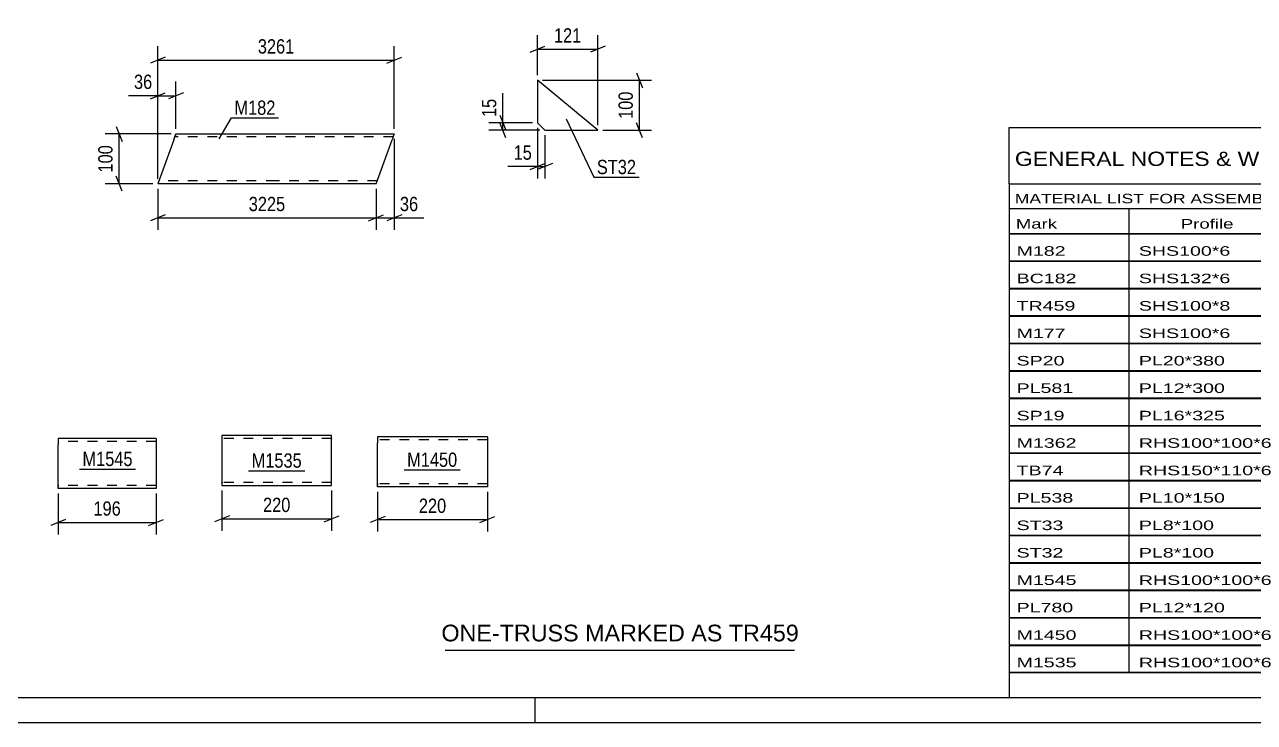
# Model space of a CAD drawing. Header units: millimetres. Extents: x 0 to 841, y 0 to 594.
# Drawn here: x 318.7 to 565.2, y 0 to 139.9 of the extents above; entities that cross this region are included whole.
import ezdxf

# ---------------------------------------------------------------- set-up
doc = ezdxf.new("R2010")
doc.units = ezdxf.units.MM
doc.linetypes.add('DXK_LINE_DOT2', pattern=[3.9198, 1.9599, -1.9599])
doc.styles.add('Arial', font='ARIAL.TTF', dxfattribs={"height": 0.2})
doc.styles.add('Arial Narrow', font='ARIALN.TTF', dxfattribs={"height": 0.2})

# ---------------------------------------------------------------- blocks, each defined once
blk = doc.blocks.new('Unknown-814748436-1133')
at = {"color": 5, "linetype": 'Continuous'}
for p, q in [((5, 5), (836, 5)), ((421, 0), (421, 5)), ((0, 0), (841, 0))]:
    blk.add_line(p, q, dxfattribs=at)
blk = doc.blocks.new('Unknown-814748436-18642')
at = {"color": 7, "linetype": 'Continuous'}
for p, q in [((516, 119.25), (676, 119.25)), ((516, 108), (516, 119.25)), ((676, 119.25), (676, 108)), ((516, 108), (676, 108)), ((516, 108), (516, 103)), ((676, 108), (676, 103)), ((516, 103), (676, 103)), ((516, 103), (516, 98)), ((540, 103), (540, 98)), ((575.5, 103), (575.5, 98)), ((601.5, 103), (601.5, 98)), ((614.5, 103), (614.5, 98)), ((632, 103), (632, 98)), ((654, 103), (654, 98)), ((676, 103), (676, 98)), ((516, 98), (676, 98)), ((516, 97.95), (516, 92.55)), ((516, 97.95), (676, 97.95)), ((540, 98), (540, 92.5)), ((575.5, 98), (575.5, 92.5)), ((601.5, 98), (601.5, 92.5)), ((614.5, 98), (614.5, 92.5)), ((632, 98), (632, 92.5)), ((654, 98), (654, 92.5)), ((676, 97.95), (676, 92.55)), ((516, 92.55), (676, 92.55)), ((516, 92.45), (516, 87.05)), ((516, 92.45), (676, 92.45)), ((540, 92.5), (540, 87)), ((575.5, 92.5), (575.5, 87)), ((601.5, 92.5), (601.5, 87)), ((614.5, 92.5), (614.5, 87)), ((632, 92.5), (632, 87)), ((654, 92.5), (654, 87)), ((676, 92.45), (676, 87.05)), ((516, 87.05), (676, 87.05)), ((516, 86.95), (516, 81.55)), ((516, 86.95), (676, 86.95)), ((540, 87), (540, 81.5)), ((575.5, 87), (575.5, 81.5)), ((601.5, 87), (601.5, 81.5)), ((614.5, 87), (614.5, 81.5)), ((632, 87), (632, 81.5)), ((654, 87), (654, 81.5)), ((676, 86.95), (676, 81.55)), ((516, 81.55), (676, 81.55)), ((516, 81.45), (516, 76.05)), ((516, 81.45), (676, 81.45)), ((540, 81.5), (540, 76)), ((575.5, 81.5), (575.5, 76)), ((601.5, 81.5), (601.5, 76)), ((614.5, 81.5), (614.5, 76)), ((632, 81.5), (632, 76)), ((654, 81.5), (654, 76)), ((676, 81.45), (676, 76.05)), ((516, 76.05), (676, 76.05)), ((516, 75.95), (516, 70.55)), ((516, 75.95), (676, 75.95)), ((540, 76), (540, 70.5)), ((575.5, 76), (575.5, 70.5)), ((601.5, 76), (601.5, 70.5)), ((614.5, 76), (614.5, 70.5)), ((632, 76), (632, 70.5)), ((654, 76), (654, 70.5)), ((676, 75.95), (676, 70.55)), ((516, 70.55), (676, 70.55)), ((516, 70.45), (516, 65.05)), ((516, 70.45), (676, 70.45)), ((540, 70.5), (540, 65)), ((575.5, 70.5), (575.5, 65)), ((601.5, 70.5), (601.5, 65)), ((614.5, 70.5), (614.5, 65)), ((632, 70.5), (632, 65)), ((654, 70.5), (654, 65)), ((676, 70.45), (676, 65.05)), ((516, 65.05), (676, 65.05)), ((516, 64.95), (516, 59.55)), ((516, 64.95), (676, 64.95)), ((540, 65), (540, 59.5)), ((575.5, 65), (575.5, 59.5)), ((601.5, 65), (601.5, 59.5)), ((614.5, 65), (614.5, 59.5)), ((632, 65), (632, 59.5)), ((654, 65), (654, 59.5)), ((676, 64.95), (676, 59.55)), ((516, 59.55), (676, 59.55)), ((516, 59.45), (516, 54.05)), ((516, 59.45), (676, 59.45)), ((540, 59.5), (540, 54)), ((575.5, 59.5), (575.5, 54)), ((601.5, 59.5), (601.5, 54)), ((614.5, 59.5), (614.5, 54)), ((632, 59.5), (632, 54)), ((654, 59.5), (654, 54)), ((676, 59.45), (676, 54.05)), ((516, 54.05), (676, 54.05)), ((516, 53.95), (516, 48.55)), ((516, 53.95), (676, 53.95)), ((540, 54), (540, 48.5)), ((575.5, 54), (575.5, 48.5)), ((601.5, 54), (601.5, 48.5)), ((614.5, 54), (614.5, 48.5)), ((632, 54), (632, 48.5)), ((654, 54), (654, 48.5)), ((676, 53.95), (676, 48.55)), ((516, 48.55), (676, 48.55)), ((516, 48.45), (516, 43.05)), ((516, 48.45), (676, 48.45)), ((540, 48.5), (540, 43)), ((575.5, 48.5), (575.5, 43)), ((601.5, 48.5), (601.5, 43)), ((614.5, 48.5), (614.5, 43)), ((632, 48.5), (632, 43)), ((654, 48.5), (654, 43)), ((676, 48.45), (676, 43.05)), ((516, 43.05), (676, 43.05)), ((516, 42.95), (516, 37.55)), ((516, 42.95), (676, 42.95)), ((540, 43), (540, 37.5)), ((575.5, 43), (575.5, 37.5)), ((601.5, 43), (601.5, 37.5)), ((614.5, 43), (614.5, 37.5)), ((632, 43), (632, 37.5)), ((654, 43), (654, 37.5)), ((676, 42.95), (676, 37.55)), ((516, 37.55), (676, 37.55)), ((516, 37.45), (516, 32.05)), ((516, 37.45), (676, 37.45)), ((540, 37.5), (540, 32)), ((575.5, 37.5), (575.5, 32)), ((601.5, 37.5), (601.5, 32)), ((614.5, 37.5), (614.5, 32)), ((632, 37.5), (632, 32)), ((654, 37.5), (654, 32)), ((676, 37.45), (676, 32.05)), ((516, 32.05), (676, 32.05)), ((516, 31.95), (516, 26.55)), ((516, 31.95), (676, 31.95)), ((540, 32), (540, 26.5)), ((575.5, 32), (575.5, 26.5)), ((601.5, 32), (601.5, 26.5)), ((614.5, 32), (614.5, 26.5)), ((632, 32), (632, 26.5)), ((654, 32), (654, 26.5)), ((676, 31.95), (676, 26.55)), ((516, 26.55), (676, 26.55)), ((516, 26.45), (516, 21.05)), ((516, 26.45), (676, 26.45)), ((540, 26.5), (540, 21)), ((575.5, 26.5), (575.5, 21)), ((601.5, 26.5), (601.5, 21)), ((614.5, 26.5), (614.5, 21)), ((632, 26.5), (632, 21)), ((654, 26.5), (654, 21)), ((676, 26.45), (676, 21.05)), ((516, 21.05), (676, 21.05)), ((516, 20.95), (516, 15.55)), ((516, 20.95), (676, 20.95)), ((540, 21), (540, 15.5)), ((575.5, 21), (575.5, 15.5)), ((601.5, 21), (601.5, 15.5)), ((614.5, 21), (614.5, 15.5)), ((632, 21), (632, 15.5)), ((654, 21), (654, 15.5)), ((676, 20.95), (676, 15.55)), ((516, 15.55), (676, 15.55)), ((516, 15.45), (516, 10.05)), ((516, 15.45), (676, 15.45)), ((540, 15.5), (540, 10)), ((575.5, 15.5), (575.5, 10)), ((601.5, 15.5), (601.5, 10)), ((614.5, 15.5), (614.5, 10)), ((632, 15.5), (632, 10)), ((654, 15.5), (654, 10)), ((676, 15.45), (676, 10.05)), ((516, 10.05), (676, 10.05)), ((516, 10), (676, 10)), ((516, 10), (516, 5)), ((632, 10), (632, 5)), ((654, 10), (654, 5)), ((676, 10), (676, 5)), ((516, 5), (676, 5))]:
    blk.add_line(p, q, dxfattribs=at)
at = {"color": 7, "style": 'Arial Narrow'}
for s, height, width, p in [('GENERAL NOTES & WELD DETAILS :', 2.8633, 1.4, (517.15, 111.56)), ('REFER TYP DRAWING TYP-01', 1.9089, 1.6, (600.7, 111.66)), ("MATERIAL LIST FOR ASSEMBLY MK'D", 1.9089, 1.6, (517.15, 104.06)), ('No. Required', 1.9089, 1.6, (647.41, 104.06)), ('TR459', 1.909, 1.794707, (609.9, 103.97)), ('1', 1.91, 1.794707, (638.08, 104.06)), ('Material', 1.909, 1.7, (580.54, 99.06)), ('Length', 1.909, 1.7, (616, 99.06)), ('Weight', 1.909, 1.7, (658, 99.06)), ('Mark', 1.909, 1.7, (517.34, 99)), ('Profile', 1.909, 1.7, (550.41, 99)), ('No.', 1.909, 1.7, (605.5, 99.06)), ('Area', 1.909, 1.7, (638.5, 99.06))]:
    blk.add_text(s, height=height, dxfattribs=dict(at, width=width)).set_placement(p)
at = {"color": 7, "linetype": 'Continuous', "style": 'Arial Narrow'}
for s, height, width, p in [('M182', 1.909, 1.794707, (517.5, 93.56)), ('SHS100*6', 1.909, 1.794707, (542, 93.56)), ('E350', 1.909, 1.794707, (581.74, 93.56)), ('8', 1.91, 1.794707, (605.86, 93.56)), ('3261', 1.909, 1.794707, (618.58, 93.56)), ('1.3', 1.909, 1.794707, (642.32, 93.56)), ('456.9', 1.909, 1.794707, (658.96, 93.56)), ('BC182', 1.909, 1.794707, (517.5, 88.06)), ('SHS132*6', 1.909, 1.794707, (542, 88.06)), ('E350', 1.909, 1.794707, (581.74, 88.06)), ('1', 1.91, 1.794707, (605.86, 88.06)), ('18327', 1.909, 1.794707, (616.4, 88.06)), ('9.7', 1.909, 1.794707, (642.32, 88.06)), ('435.1', 1.909, 1.794707, (658.96, 88.06)), ('TR459', 1.909, 1.794707, (517.5, 82.56)), ('SHS100*8', 1.909, 1.794707, (542, 82.56)), ('E350', 1.909, 1.794707, (581.74, 82.56)), ('1', 1.91, 1.794707, (605.86, 82.56)), ('18027', 1.909, 1.794707, (616.4, 82.56)), ('7.2', 1.909, 1.794707, (642.32, 82.56)), ('416.6', 1.909, 1.794707, (658.96, 82.56)), ('M177', 1.909, 1.794707, (517.5, 77.06)), ('SHS100*6', 1.909, 1.794707, (542, 77.06)), ('E350', 1.909, 1.794707, (581.74, 77.06)), ('7', 1.91, 1.794707, (605.86, 77.06)), ('3167', 1.909, 1.794707, (618.58, 77.06)), ('1.2', 1.909, 1.794707, (642.32, 77.06)), ('383.7', 1.909, 1.794707, (658.96, 77.06)), ('SP20', 1.909, 1.794707, (517.5, 71.56)), ('PL20*380', 1.909, 1.794707, (542, 71.56)), ('E350', 1.909, 1.794707, (581.74, 71.56)), ('6', 1.91, 1.794707, (605.86, 71.56)), ('380', 1.909, 1.794707, (620.77, 71.56)), ('0.3', 1.909, 1.794707, (642.32, 71.56)), ('136.0', 1.909, 1.794707, (658.96, 71.56)), ('PL581', 1.909, 1.794707, (517.5, 66.06)), ('PL12*300', 1.909, 1.794707, (542, 66.06)), ('E350', 1.909, 1.794707, (581.74, 66.06)), ('14', 1.909, 1.794707, (604.76, 66.06)), ('310', 1.909, 1.794707, (620.77, 66.06)), ('0.2', 1.909, 1.794707, (642.32, 66.06)), ('122.6', 1.909, 1.794707, (658.96, 66.06)), ('SP19', 1.909, 1.794707, (517.5, 60.56)), ('PL16*325', 1.909, 1.794707, (542, 60.56)), ('E350', 1.909, 1.794707, (581.74, 60.56)), ('4', 1.91, 1.794707, (605.86, 60.56)), ('325', 1.909, 1.794707, (620.77, 60.56)), ('0.2', 1.909, 1.794707, (642.32, 60.56)), ('53.1', 1.909, 1.794707, (661.14, 60.56)), ('M1362', 1.909, 1.794707, (517.5, 55.06)), ('RHS100*100*6', 1.9089, 1.794707, (542, 55.06)), ('E350', 1.909, 1.794707, (581.74, 55.06)), ('14', 1.909, 1.794707, (604.76, 55.06)), ('196', 1.909, 1.794707, (620.77, 55.06)), ('0.1', 1.909, 1.794707, (642.32, 55.06)), ('48.6', 1.909, 1.794707, (661.14, 55.06)), ('TB74', 1.909, 1.794707, (517.5, 49.56)), ('RHS150*110*6', 1.9089, 1.794707, (542, 49.56)), ('E350', 1.909, 1.794707, (581.74, 49.56)), ('6', 1.91, 1.794707, (605.86, 49.56)), ('200', 1.909, 1.794707, (620.77, 49.56)), ('0.1', 1.909, 1.794707, (642.32, 49.56)), ('28.0', 1.909, 1.794707, (661.14, 49.56)), ('PL538', 1.909, 1.794707, (517.5, 44.06)), ('PL10*150', 1.909, 1.794707, (542, 44.06)), ('E350', 1.909, 1.794707, (581.74, 44.06)), ('6', 1.91, 1.794707, (605.86, 44.06)), ('170', 1.909, 1.794707, (620.77, 44.06)), ('0.1', 1.909, 1.794707, (642.32, 44.06)), ('12.0', 1.909, 1.794707, (661.14, 44.06)), ('ST33', 1.909, 1.794707, (517.5, 38.56)), ('PL8*100', 1.909, 1.794707, (542, 38.56)), ('E350', 1.909, 1.794707, (581.74, 38.56)), ('24', 1.909, 1.794707, (604.76, 38.56)), ('135', 1.909, 1.794707, (620.77, 38.56)), ('0.0', 1.909, 1.794707, (642.32, 38.56)), ('10.0', 1.909, 1.794707, (661.14, 38.56)), ('ST32', 1.909, 1.794707, (517.5, 33.06)), ('PL8*100', 1.909, 1.794707, (542, 33.06)), ('E350', 1.909, 1.794707, (581.74, 33.06)), ('24', 1.909, 1.794707, (604.76, 33.06)), ('121', 1.909, 1.794707, (620.77, 33.06)), ('0.0', 1.909, 1.794707, (642.32, 33.06)), ('8.9', 1.909, 1.794707, (663.33, 33.06)), ('M1545', 1.909, 1.794707, (517.5, 27.56)), ('RHS100*100*6', 1.9089, 1.794707, (542, 27.56)), ('E350', 1.909, 1.794707, (581.74, 27.56)), ('2', 1.91, 1.794707, (605.86, 27.56)), ('196', 1.909, 1.794707, (620.77, 27.56)), ('0.1', 1.909, 1.794707, (642.32, 27.56)), ('6.9', 1.909, 1.794707, (663.33, 27.56)), ('PL780', 1.909, 1.794707, (517.5, 22.06)), ('PL12*120', 1.909, 1.794707, (542, 22.06)), ('E350', 1.909, 1.794707, (581.74, 22.06)), ('2', 1.91, 1.794707, (605.86, 22.06)), ('230', 1.909, 1.794707, (620.77, 22.06)), ('0.1', 1.909, 1.794707, (642.32, 22.06)), ('5.2', 1.909, 1.794707, (663.33, 22.06)), ('M1450', 1.909, 1.794707, (517.5, 16.56)), ('RHS100*100*6', 1.9089, 1.794707, (542, 16.56)), ('E350', 1.909, 1.794707, (581.74, 16.56)), ('1', 1.91, 1.794707, (605.86, 16.56)), ('220', 1.909, 1.794707, (620.77, 16.56)), ('0.1', 1.909, 1.794707, (642.32, 16.56)), ('3.9', 1.909, 1.794707, (663.33, 16.56)), ('M1535', 1.909, 1.794707, (517.5, 11.06)), ('RHS100*100*6', 1.9089, 1.794707, (542, 11.06)), ('E350', 1.909, 1.794707, (581.74, 11.06)), ('1', 1.91, 1.794707, (605.86, 11.06)), ('220', 1.909, 1.794707, (620.77, 11.06)), ('0.1', 1.909, 1.794707, (642.32, 11.06)), ('3.9', 1.909, 1.794707, (663.33, 11.06)), ('Total', 1.909, 1.7, (618.33, 6.5)), ('44.9', 1.909, 1.794707, (639.64, 6.5)), ('2131.6', 1.909, 1.794707, (656.77, 6.5))]:
    blk.add_text(s, height=height, dxfattribs=dict(at, width=width)).set_placement(p)
blk = doc.blocks.new('Unknown-814748436-18643')
at = {"color": 7, "linetype": 'Continuous'}
blk.add_line((403, 14.5), (473, 14.5), dxfattribs=at)
at = {"color": 7, "style": 'Arial'}
blk.add_text('ONE-TRUSS MARKED AS TR459', height=3.3428, dxfattribs=at).set_placement((402.24, 16.25))
blk = doc.blocks.new('Part-814748436-11891 - 11890')
at = {"color": 2, "linetype": 'Continuous'}
for p, q in [((380.22, 57.52), (358.26, 57.52)), ((358.26, 57.52), (358.26, 47.61)), ((380.22, 48.72), (380.22, 57.52)), ((358.26, 47.61), (358.26, 47.52)), ((358.26, 47.52), (380.22, 47.52)), ((380.22, 47.52), (380.22, 48.72))]:
    blk.add_line(p, q, dxfattribs=at)
at = {"color": 7, "linetype": 'DXK_LINE_DOT2'}
for p, q in [((380.22, 56.92), (358.26, 56.92)), ((380.22, 56.92), (380.22, 56.87)), ((380.22, 56.87), (380.22, 56.92)), ((380.22, 56.78), (380.22, 56.87)), ((380.22, 56.87), (380.22, 56.78)), ((358.26, 48.12), (358.26, 48.16)), ((380.22, 48.12), (358.26, 48.12)), ((380.22, 48.16), (380.22, 48.49)), ((380.22, 48.12), (380.22, 48.16))]:
    blk.add_line(p, q, dxfattribs=at)
blk = doc.blocks.new('Part-814748436-2364 - 2348')
at = {"color": 2, "linetype": 'Continuous'}
for p, q in [((348.62, 116.79), (345.41, 107.99)), ((348.62, 116.79), (349.05, 117.99)), ((349.05, 117.99), (369.05, 117.99)), ((369.15, 117.99), (392.79, 117.99)), ((389.15, 107.99), (392.36, 116.79)), ((392.66, 117.64), (392.36, 116.79)), ((392.76, 117.9), (392.66, 117.64)), ((392.79, 117.99), (392.76, 117.9)), ((369.05, 107.99), (345.41, 107.99)), ((389.15, 107.99), (369.15, 107.99))]:
    blk.add_line(p, q, dxfattribs=at)
at = {"color": 7, "linetype": 'DXK_LINE_DOT2'}
for p, q in [((369.05, 117.39), (348.83, 117.39)), ((349.02, 117.9), (348.93, 117.64)), ((349.05, 117.99), (349.02, 117.9)), ((392.57, 117.39), (369.15, 117.39)), ((392.79, 117.99), (392.66, 117.64)), ((369.05, 108.59), (345.63, 108.59)), ((389.37, 108.59), (369.15, 108.59))]:
    blk.add_line(p, q, dxfattribs=at)
blk = doc.blocks.new('Part-814748436-1883 - 1867')
at = {"color": 2, "linetype": 'Continuous'}
for p, q in [((433.58, 118.73), (421.49, 128.73)), ((421.49, 128.73), (421.49, 120.23)), ((421.49, 120.23), (422.99, 118.73)), ((422.99, 118.73), (433.58, 118.73))]:
    blk.add_line(p, q, dxfattribs=at)
blk = doc.blocks.new('Part-814748436-11751 - 11750')
at = {"color": 2, "linetype": 'Continuous'}
for p, q in [((325.44, 56.92), (325.44, 55.72)), ((345.06, 56.92), (325.44, 56.92)), ((345.06, 56.83), (345.06, 56.92)), ((345.06, 56.83), (345.06, 55.72)), ((325.44, 47.66), (325.44, 55.72)), ((345.06, 55.72), (345.06, 46.92)), ((325.44, 47.01), (325.44, 47.66)), ((325.44, 46.92), (325.44, 47.01)), ((345.06, 46.92), (325.44, 46.92))]:
    blk.add_line(p, q, dxfattribs=at)
at = {"color": 7, "linetype": 'DXK_LINE_DOT2'}
for p, q in [((345.06, 56.32), (325.44, 56.32)), ((345.06, 56.57), (345.06, 55.72)), ((325.44, 47.66), (325.44, 47.27)), ((325.44, 47.52), (325.44, 47.56)), ((345.06, 47.52), (325.44, 47.52)), ((325.44, 46.92), (325.44, 46.92)), ((345.06, 47.56), (345.06, 47.66)), ((345.06, 47.52), (345.06, 47.56)), ((345.06, 47.52), (345.06, 47.56))]:
    blk.add_line(p, q, dxfattribs=at)
blk = doc.blocks.new('Part-814748436-11727 - 11726')
at = {"color": 2, "linetype": 'Continuous'}
for p, q in [((389.46, 57.25), (389.46, 56.05)), ((411.46, 57.25), (389.46, 57.25)), ((411.46, 57.16), (411.46, 57.25)), ((411.46, 57.16), (411.46, 56.05)), ((389.46, 47.99), (389.46, 56.05)), ((411.46, 56.05), (411.46, 47.25)), ((389.46, 47.34), (389.46, 47.99)), ((389.46, 47.25), (389.46, 47.34)), ((411.46, 47.25), (389.46, 47.25))]:
    blk.add_line(p, q, dxfattribs=at)
at = {"color": 7, "linetype": 'DXK_LINE_DOT2'}
for p, q in [((411.46, 56.9), (411.46, 56.05)), ((411.46, 56.65), (389.46, 56.65)), ((389.46, 47.99), (389.46, 47.6)), ((389.46, 47.85), (389.46, 47.9)), ((411.46, 47.85), (389.46, 47.85)), ((389.46, 47.25), (389.46, 47.25)), ((411.46, 47.9), (411.46, 47.99)), ((411.46, 47.85), (411.46, 47.9)), ((411.46, 47.85), (411.46, 47.9))]:
    blk.add_line(p, q, dxfattribs=at)
blk = doc.blocks.new('StraightDimension-814748436-11893 - 11890')
at = {"color": 7, "linetype": 'Continuous'}
for p, q in [((358.26, 46.52), (358.26, 38.43)), ((380.22, 46.52), (380.22, 38.43)), ((359.76, 41.43), (356.76, 40.23)), ((358.26, 40.83), (380.22, 40.83)), ((378.72, 40.23), (381.72, 41.43))]:
    blk.add_line(p, q, dxfattribs=at)
at = {"color": 0}
blk.add_wipeout([(372.58, 41.58), (372.58, 45.78), (365.89, 45.78), (365.89, 41.58)], dxfattribs=at)
at = {"color": 3, "style": 'Arial Narrow'}
blk.add_text('220', height=2.863, dxfattribs=at).set_placement((366.49, 42.18))
blk = doc.blocks.new('StraightDimension-814748436-2423 - 2348')
at = {"color": 7, "linetype": 'Continuous'}
for p, q in [((345.41, 106.99), (345.41, 98.75)), ((389.15, 106.99), (389.15, 98.75)), ((346.91, 101.75), (343.91, 100.55)), ((345.41, 101.15), (389.15, 101.15)), ((387.65, 100.55), (390.65, 101.75))]:
    blk.add_line(p, q, dxfattribs=at)
at = {"color": 0}
blk.add_wipeout([(371.54, 101.9), (371.54, 106.1), (363.03, 106.1), (363.03, 101.9)], dxfattribs=at)
at = {"color": 3, "style": 'Arial Narrow'}
blk.add_text('3225', height=2.863, dxfattribs=at).set_placement((363.63, 102.5))
blk = doc.blocks.new('StraightDimension-814748436-2367 - 2348')
at = {"color": 7, "linetype": 'Continuous'}
for p, q in [((337.08, 119.49), (338.28, 116.49)), ((348.05, 117.99), (334.83, 117.99)), ((337.68, 107.99), (337.68, 117.99)), ((338.28, 106.49), (337.08, 109.49)), ((344.41, 107.99), (334.83, 107.99))]:
    blk.add_line(p, q, dxfattribs=at)
at = {"color": 0}
blk.add_wipeout([(336.93, 116.33), (332.73, 116.33), (332.73, 109.65), (336.93, 109.65)], dxfattribs=at)
at = {"color": 3, "style": 'Arial Narrow'}
blk.add_text('100', height=2.863, rotation=90.0002, dxfattribs=at).set_placement((336.33, 110.25))
blk = doc.blocks.new('StraightDimension-814748436-2411 - 2348')
at = {"color": 7, "linetype": 'Continuous'}
for p, q in [((392.79, 116.99), (392.79, 98.75)), ((389.15, 106.99), (389.15, 98.75)), ((387.65, 100.55), (390.65, 101.75)), ((389.15, 101.15), (392.79, 101.15)), ((394.29, 101.75), (391.29, 100.55))]:
    blk.add_line(p, q, dxfattribs=at)
at = {"color": 0}
blk.add_wipeout([(398.17, 101.9), (398.17, 106.1), (393.32, 106.1), (393.32, 101.9)], dxfattribs=at)
at = {"color": 7, "linetype": 'Continuous'}
blk.add_line((392.79, 101.15), (398.7, 101.15), dxfattribs=at)
blk.add_line((392.79, 101.15), (398.7, 101.15), dxfattribs=at)
at = {"color": 3, "style": 'Arial Narrow'}
blk.add_text('36', height=2.863, dxfattribs=at).set_placement((393.92, 102.5))
blk = doc.blocks.new('StraightDimension-814748436-2387 - 2348')
at = {"color": 7, "linetype": 'Continuous'}
for p, q in [((345.41, 108.99), (345.41, 135.6)), ((392.79, 118.99), (392.79, 135.6)), ((346.91, 133.35), (343.91, 132.15)), ((391.29, 132.15), (394.29, 133.35)), ((345.41, 132.75), (392.79, 132.75))]:
    blk.add_line(p, q, dxfattribs=at)
at = {"color": 0}
blk.add_wipeout([(373.36, 133.5), (373.36, 137.7), (364.85, 137.7), (364.85, 133.5)], dxfattribs=at)
at = {"color": 3, "style": 'Arial Narrow'}
blk.add_text('3261', height=2.863, dxfattribs=at).set_placement((365.45, 134.1))
blk = doc.blocks.new('StraightDimension-814748436-2398 - 2348')
at = {"color": 7, "linetype": 'Continuous'}
for p, q in [((345.41, 108.99), (345.41, 128.5)), ((349.05, 118.99), (349.05, 128.5)), ((343.91, 125.05), (346.91, 126.25)), ((350.55, 126.25), (347.55, 125.05)), ((345.41, 125.65), (349.05, 125.65))]:
    blk.add_line(p, q, dxfattribs=at)
at = {"color": 0}
blk.add_wipeout([(344.89, 126.4), (344.89, 130.6), (340.03, 130.6), (340.03, 126.4)], dxfattribs=at)
at = {"color": 7, "linetype": 'Continuous'}
blk.add_line((345.41, 125.65), (339.51, 125.65), dxfattribs=at)
blk.add_line((345.41, 125.65), (339.51, 125.65), dxfattribs=at)
at = {"color": 3, "style": 'Arial Narrow'}
blk.add_text('36', height=2.863, dxfattribs=at).set_placement((340.63, 127))
blk = doc.blocks.new('StraightDimension-814748436-1897 - 1867')
at = {"color": 7, "linetype": 'Continuous'}
for p, q in [((413.97, 121.73), (415.17, 118.73)), ((420.49, 120.23), (411.72, 120.23)), ((421.99, 118.73), (411.72, 118.73)), ((415.17, 117.23), (413.97, 120.23)), ((414.57, 118.73), (414.57, 120.23))]:
    blk.add_line(p, q, dxfattribs=at)
at = {"color": 0}
blk.add_wipeout([(413.82, 125.61), (409.62, 125.61), (409.62, 120.76), (413.82, 120.76)], dxfattribs=at)
at = {"color": 7, "linetype": 'Continuous'}
blk.add_line((414.57, 120.23), (414.57, 126.14), dxfattribs=at)
blk.add_line((414.57, 120.23), (414.57, 126.14), dxfattribs=at)
at = {"color": 3, "style": 'Arial Narrow'}
blk.add_text('15', height=2.863, rotation=90.0002, dxfattribs=at).set_placement((413.22, 121.36))
blk = doc.blocks.new('StraightDimension-814748436-1919 - 1867')
at = {"color": 7, "linetype": 'Continuous'}
for p, q in [((421.49, 119.23), (421.49, 109.06)), ((422.99, 117.73), (422.99, 109.06)), ((419.99, 110.86), (422.99, 112.06)), ((424.49, 112.06), (421.49, 110.86)), ((421.49, 111.46), (422.99, 111.46))]:
    blk.add_line(p, q, dxfattribs=at)
at = {"color": 0}
blk.add_wipeout([(420.96, 112.21), (420.96, 116.41), (416.11, 116.41), (416.11, 112.21)], dxfattribs=at)
at = {"color": 7, "linetype": 'Continuous'}
blk.add_line((421.49, 111.46), (415.58, 111.46), dxfattribs=at)
blk.add_line((421.49, 111.46), (415.58, 111.46), dxfattribs=at)
at = {"color": 3, "style": 'Arial Narrow'}
blk.add_text('15', height=2.863, dxfattribs=at).set_placement((416.71, 112.81))
blk = doc.blocks.new('StraightDimension-814748436-1909 - 1867')
at = {"color": 7, "linetype": 'Continuous'}
for p, q in [((419.99, 134.35), (422.99, 135.55)), ((421.49, 129.73), (421.49, 137.8)), ((435.08, 135.55), (432.08, 134.35)), ((433.58, 119.73), (433.58, 137.8)), ((421.49, 134.95), (433.58, 134.95))]:
    blk.add_line(p, q, dxfattribs=at)
at = {"color": 0}
blk.add_wipeout([(430.87, 135.7), (430.87, 139.9), (424.19, 139.9), (424.19, 135.7)], dxfattribs=at)
at = {"color": 3, "style": 'Arial Narrow'}
blk.add_text('121', height=2.863, dxfattribs=at).set_placement((424.79, 136.3))
blk = doc.blocks.new('StraightDimension-814748436-1885 - 1867')
at = {"color": 7, "linetype": 'Continuous'}
for p, q in [((422.49, 128.73), (444.34, 128.73)), ((441.34, 130.23), (442.54, 127.23)), ((441.94, 118.73), (441.94, 128.73)), ((434.58, 118.73), (444.34, 118.73)), ((442.54, 117.23), (441.34, 120.23))]:
    blk.add_line(p, q, dxfattribs=at)
at = {"color": 0}
blk.add_wipeout([(441.19, 127.07), (436.99, 127.07), (436.99, 120.39), (441.19, 120.39)], dxfattribs=at)
at = {"color": 3, "style": 'Arial Narrow'}
blk.add_text('100', height=2.863, rotation=90.0002, dxfattribs=at).set_placement((440.59, 120.99))
blk = doc.blocks.new('StraightDimension-814748436-11753 - 11750')
at = {"color": 7, "linetype": 'Continuous'}
for p, q in [((325.44, 45.92), (325.44, 37.7)), ((345.06, 45.92), (345.06, 37.7)), ((326.94, 40.7), (323.94, 39.5)), ((325.44, 40.1), (345.06, 40.1)), ((343.56, 39.5), (346.56, 40.7))]:
    blk.add_line(p, q, dxfattribs=at)
at = {"color": 0}
blk.add_wipeout([(338.59, 40.85), (338.59, 45.05), (331.91, 45.05), (331.91, 40.85)], dxfattribs=at)
at = {"color": 3, "style": 'Arial Narrow'}
blk.add_text('196', height=2.863, dxfattribs=at).set_placement((332.51, 41.45))
blk = doc.blocks.new('StraightDimension-814748436-11729 - 11726')
at = {"color": 7, "linetype": 'Continuous'}
for p, q in [((389.46, 46.25), (389.46, 38.25)), ((411.46, 46.25), (411.46, 38.25)), ((390.96, 41.25), (387.96, 40.05)), ((389.46, 40.65), (411.46, 40.65)), ((409.96, 40.05), (412.96, 41.25))]:
    blk.add_line(p, q, dxfattribs=at)
at = {"color": 0}
blk.add_wipeout([(403.8, 41.4), (403.8, 45.6), (397.12, 45.6), (397.12, 41.4)], dxfattribs=at)
at = {"color": 3, "style": 'Arial Narrow'}
blk.add_text('220', height=2.863, dxfattribs=at).set_placement((397.72, 42))
blk = doc.blocks.new('Mark-814748436-11896 - 11890')
at = {"color": 0}
blk.add_wipeout([(374.26, 51.07), (374.26, 54.07), (364.21, 54.07), (364.21, 51.07)], dxfattribs=at)
blk.add_wipeout([(374.26, 51.07), (374.26, 54.07), (364.21, 54.07), (364.21, 51.07)], dxfattribs=at)
at = {"color": 30, "linetype": 'Continuous'}
blk.add_line((363.61, 50.47), (374.86, 50.47), dxfattribs=at)
at = {"color": 3, "style": 'Arial Narrow'}
blk.add_text('M1535', height=2.863, dxfattribs=at).set_placement((364.21, 51.07))
blk = doc.blocks.new('Mark-814748436-2360 - 2348')
at = {"color": 0}
blk.add_wipeout([(368.99, 121.81), (368.99, 124.81), (360.76, 124.81), (360.76, 121.81)], dxfattribs=at)
blk.add_wipeout([(368.99, 121.81), (368.99, 124.81), (360.76, 124.81), (360.76, 121.81)], dxfattribs=at)
at = {"color": 30, "linetype": 'Continuous'}
for p, q in [((357.67, 116.99), (360.16, 121.21)), ((360.16, 121.21), (369.59, 121.21))]:
    blk.add_line(p, q, dxfattribs=at)
at = {"color": 3, "style": 'Arial Narrow'}
blk.add_text('M182', height=2.863, dxfattribs=at).set_placement((360.76, 121.81))
blk = doc.blocks.new('Mark-814748436-1879 - 1867')
at = {"color": 0}
blk.add_wipeout([(441.25, 109.92), (441.25, 112.92), (433.39, 112.92), (433.39, 109.92)], dxfattribs=at)
blk.add_wipeout([(441.25, 109.92), (441.25, 112.92), (433.39, 112.92), (433.39, 109.92)], dxfattribs=at)
at = {"color": 30, "linetype": 'Continuous'}
for p, q in [((427.26, 120.99), (432.79, 109.32)), ((432.79, 109.32), (441.85, 109.32))]:
    blk.add_line(p, q, dxfattribs=at)
at = {"color": 3, "style": 'Arial Narrow'}
blk.add_text('ST32', height=2.863, dxfattribs=at).set_placement((433.39, 109.92))
blk = doc.blocks.new('Mark-814748436-11756 - 11750')
at = {"color": 0}
blk.add_wipeout([(340.36, 51.4), (340.36, 54.4), (330.31, 54.4), (330.31, 51.4)], dxfattribs=at)
blk.add_wipeout([(340.36, 51.4), (340.36, 54.4), (330.31, 54.4), (330.31, 51.4)], dxfattribs=at)
at = {"color": 30, "linetype": 'Continuous'}
blk.add_line((329.71, 50.8), (340.96, 50.8), dxfattribs=at)
at = {"color": 3, "style": 'Arial Narrow'}
blk.add_text('M1545', height=2.863, dxfattribs=at).set_placement((330.31, 51.4))
blk = doc.blocks.new('Mark-814748436-11732 - 11726')
at = {"color": 0}
blk.add_wipeout([(405.42, 51.24), (405.42, 54.24), (395.37, 54.24), (395.37, 51.24)], dxfattribs=at)
blk.add_wipeout([(405.42, 51.24), (405.42, 54.24), (395.37, 54.24), (395.37, 51.24)], dxfattribs=at)
at = {"color": 30, "linetype": 'Continuous'}
blk.add_line((394.77, 50.64), (406.02, 50.64), dxfattribs=at)
at = {"color": 3, "style": 'Arial Narrow'}
blk.add_text('M1450', height=2.863, dxfattribs=at).set_placement((395.37, 51.24))

msp = doc.modelspace()

# ---------------------------------------------------------------- block references
for name in ['Unknown-814748436-1133', 'Part-814748436-1883 - 1867', 'Unknown-814748436-18642', 'Part-814748436-2364 - 2348', 'Part-814748436-11751 - 11750', 'Part-814748436-11891 - 11890', 'Part-814748436-11727 - 11726', 'Unknown-814748436-18643']:
    msp.add_blockref(name, (0, 0))

# ---------------------------------------------------------------- next in the draw order: block references
for name in ['StraightDimension-814748436-1897 - 1867', 'StraightDimension-814748436-2423 - 2348', 'Mark-814748436-11756 - 11750', 'Mark-814748436-11732 - 11726', 'Mark-814748436-11896 - 11890', 'StraightDimension-814748436-11753 - 11750', 'StraightDimension-814748436-11893 - 11890', 'StraightDimension-814748436-11729 - 11726']:
    msp.add_blockref(name, (0, 0))

# ---------------------------------------------------------------- next in the draw order: block references
for name in ['StraightDimension-814748436-2367 - 2348', 'StraightDimension-814748436-1919 - 1867', 'StraightDimension-814748436-2411 - 2348']:
    msp.add_blockref(name, (0, 0))

# ---------------------------------------------------------------- next in the draw order: block references
for name in ['StraightDimension-814748436-1909 - 1867', 'StraightDimension-814748436-2387 - 2348']:
    msp.add_blockref(name, (0, 0))

# ---------------------------------------------------------------- next in the draw order: block references
for name in ['StraightDimension-814748436-2398 - 2348', 'StraightDimension-814748436-1885 - 1867', 'Mark-814748436-2360 - 2348']:
    msp.add_blockref(name, (0, 0))

# ---------------------------------------------------------------- next in the draw order: block references
msp.add_blockref('Mark-814748436-1879 - 1867', (0, 0))

doc.saveas('drawing.dxf')
